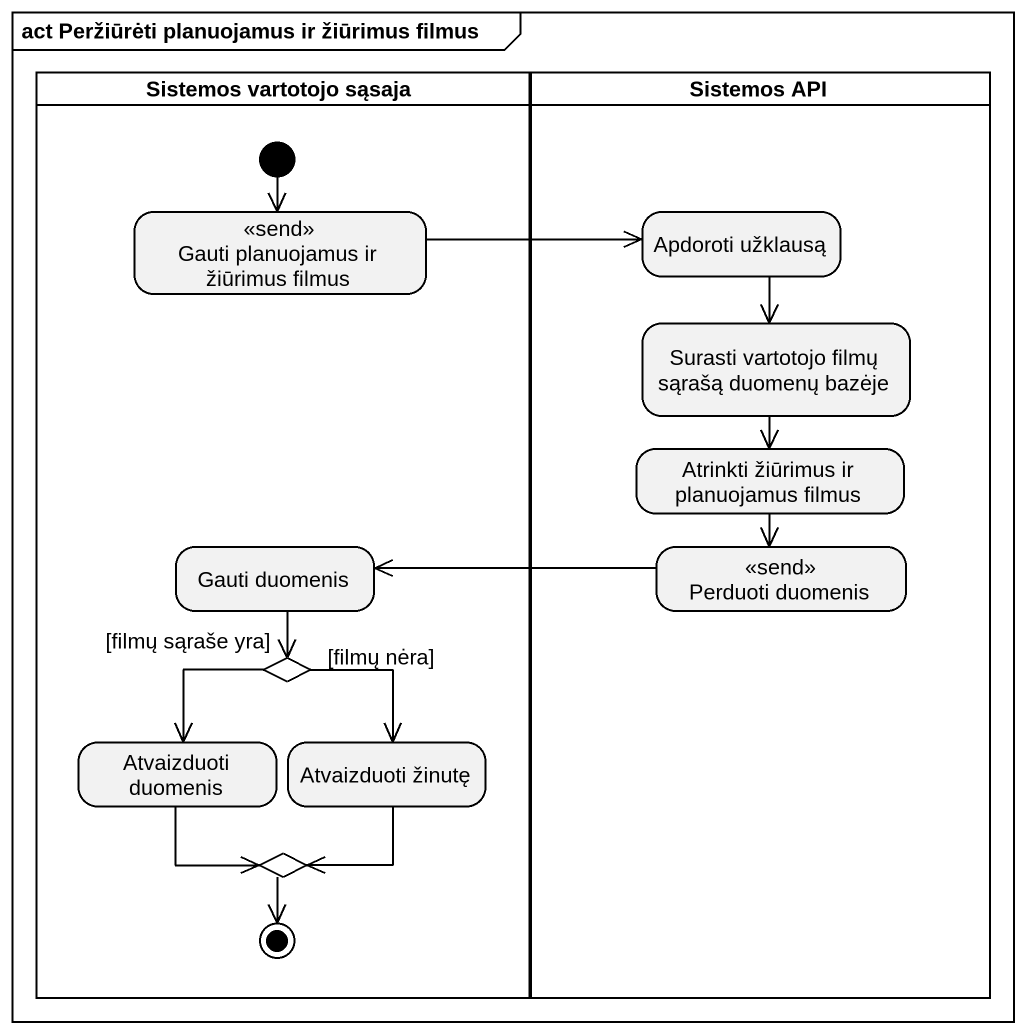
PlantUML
@startuml
mainframe act Peržiūrėti planuojamus ir žiūrimus filmus
hide empty description
state "Sistemos vartotojo sąsaja" as Sistemos_vartotojo_sąsaja <<partition>> {
  state "Gauti planuojamus ir žiūrimus filmus" as Gauti_planuojamus_ir <<send>>
  state "Gauti duomenis" as Gauti_duomenis
  state choice1 <<choice>>
  state "Atvaizduoti duomenis" as Atvaizduoti_duomenis
  state "Atvaizduoti žinutę" as Atvaizduoti_žinutę
  state choice2 <<choice>>
  [*] --> Gauti_planuojamus_ir
  choice2 --> [*]
}
state "Sistemos API" as Sistemos_API <<partition>> {
  state "Apdoroti užklausą" as Apdoroti_užklausą
  state "Surasti vartotojo filmų sąrašą duomenų bazėje" as Surasti_vartotojo_filmų
  state "Atrinkti žiūrimus ir planuojamus filmus" as Atrinkti_žiūrimus_ir
  state "Perduoti duomenis" as Perduoti_duomenis <<send>>
}
Gauti_planuojamus_ir -right-> Apdoroti_užklausą
Apdoroti_užklausą --> Surasti_vartotojo_filmų
Surasti_vartotojo_filmų --> Atrinkti_žiūrimus_ir
Atrinkti_žiūrimus_ir --> Perduoti_duomenis
Gauti_duomenis --> choice1
Perduoti_duomenis -left-> Gauti_duomenis
choice1 --> Atvaizduoti_duomenis : [filmų sąraše yra]
choice1 --> Atvaizduoti_žinutę : [filmų nėra]
Atvaizduoti_duomenis --> choice2
Atvaizduoti_žinutę --> choice2
@enduml
